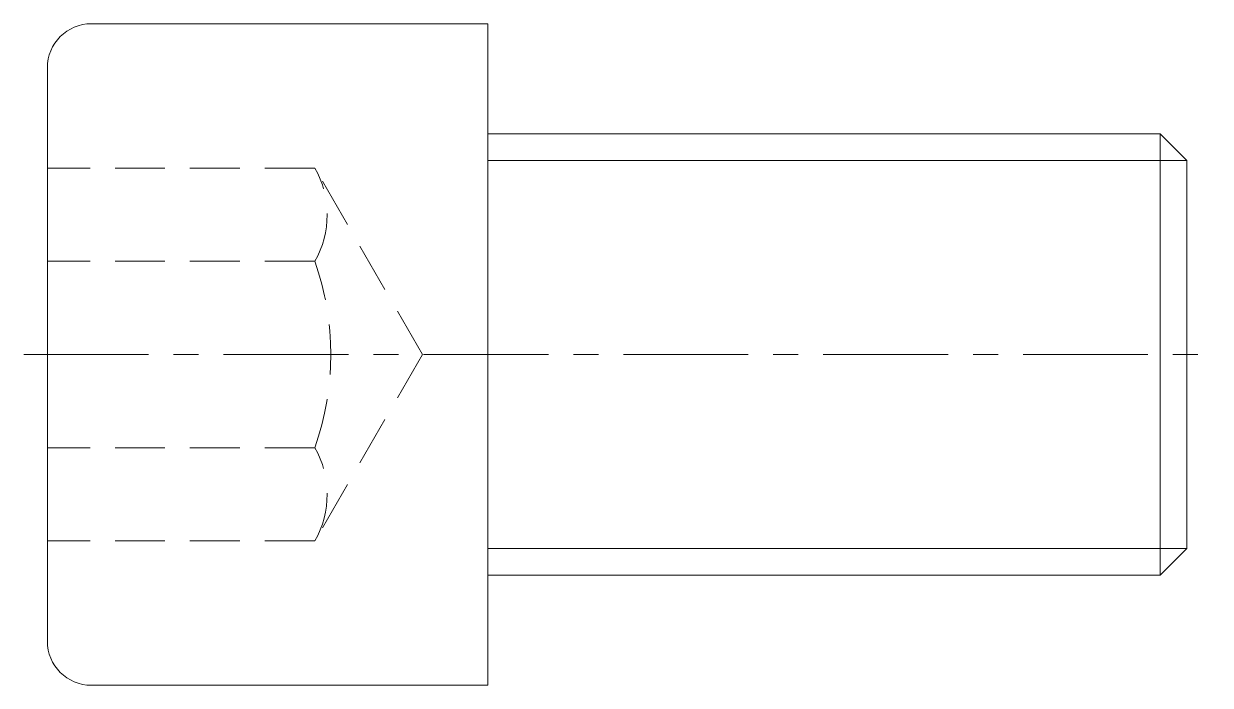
# Model space of a CAD drawing. Header units: millimetres. Extents: x -59 to 92, y -42 to 42.
import ezdxf

# ---------------------------------------------------------------- set-up
doc = ezdxf.new("R2010")
doc.units = ezdxf.units.MM
doc.header["$LTSCALE"] = 0.5
doc.linetypes.add('CENTER', pattern=[50.8, 31.75, -6.35, 6.35, -6.35])
doc.linetypes.add('HIDDEN', pattern=[9.525, 6.35, -3.175])
doc.layers.get('0').update_dxf_attribs({"color": 9, "lineweight": 15})

msp = doc.modelspace()

# ---------------------------------------------------------------- linework, layer by layer
at = {"ltscale": 0.5}
for p, q in [((-50.4, 42), (0, 42)), ((0, 42), (0, -42)), ((-56, 36.4), (-56, -36.4)), ((0, 28), (85.41, 28)), ((88.79, 24.62), (85.41, 28)), ((85.41, -28), (85.41, 28)), ((88.79, -24.62), (88.79, 24.62)), ((88.79, -24.62), (85.41, -28)), ((0, -28), (85.41, -28)), ((-50.4, -42), (0, -42))]:
    msp.add_line(p, q, dxfattribs=at)
at = {"color": 5, "ltscale": 0.5}
for p, q in [((0, 24.62), (88.79, 24.62)), ((0, -24.62), (88.79, -24.62))]:
    msp.add_line(p, q, dxfattribs=at)
at = {"color": 8, "linetype": 'HIDDEN', "ltscale": 2}
for p, q in [((-22, 23.67), (-56, 23.67)), ((-8.33, 0), (-22, 23.67)), ((-22, 11.84), (-56, 11.84)), ((-8.33, 0), (-22, -23.67)), ((-22, -11.84), (-56, -11.84)), ((-22, -23.67), (-56, -23.67))]:
    msp.add_line(p, q, dxfattribs=at)
at = {"color": 1, "linetype": 'CENTER'}
msp.add_line((-59, 0), (91.79, 0), dxfattribs=at)
at = {"ltscale": 0.5}
for centre, start, end in [((-50.4, 36.4), 90, 180), ((-50.4, -36.4), 180, 270)]:
    msp.add_arc(centre, 5.6, start, end, dxfattribs=at)
at = {"color": 8, "linetype": 'HIDDEN', "ltscale": 2}
for centre, radius, start, end in [((-32.45, 17.75), 12.01, 330.4734, 29.5266), ((-55.54, 0), 35.57, 340.5665, 19.4335), ((-32.45, -17.75), 12.01, 330.4734, 29.5266)]:
    msp.add_arc(centre, radius, start, end, dxfattribs=at)

doc.saveas('drawing.dxf')
